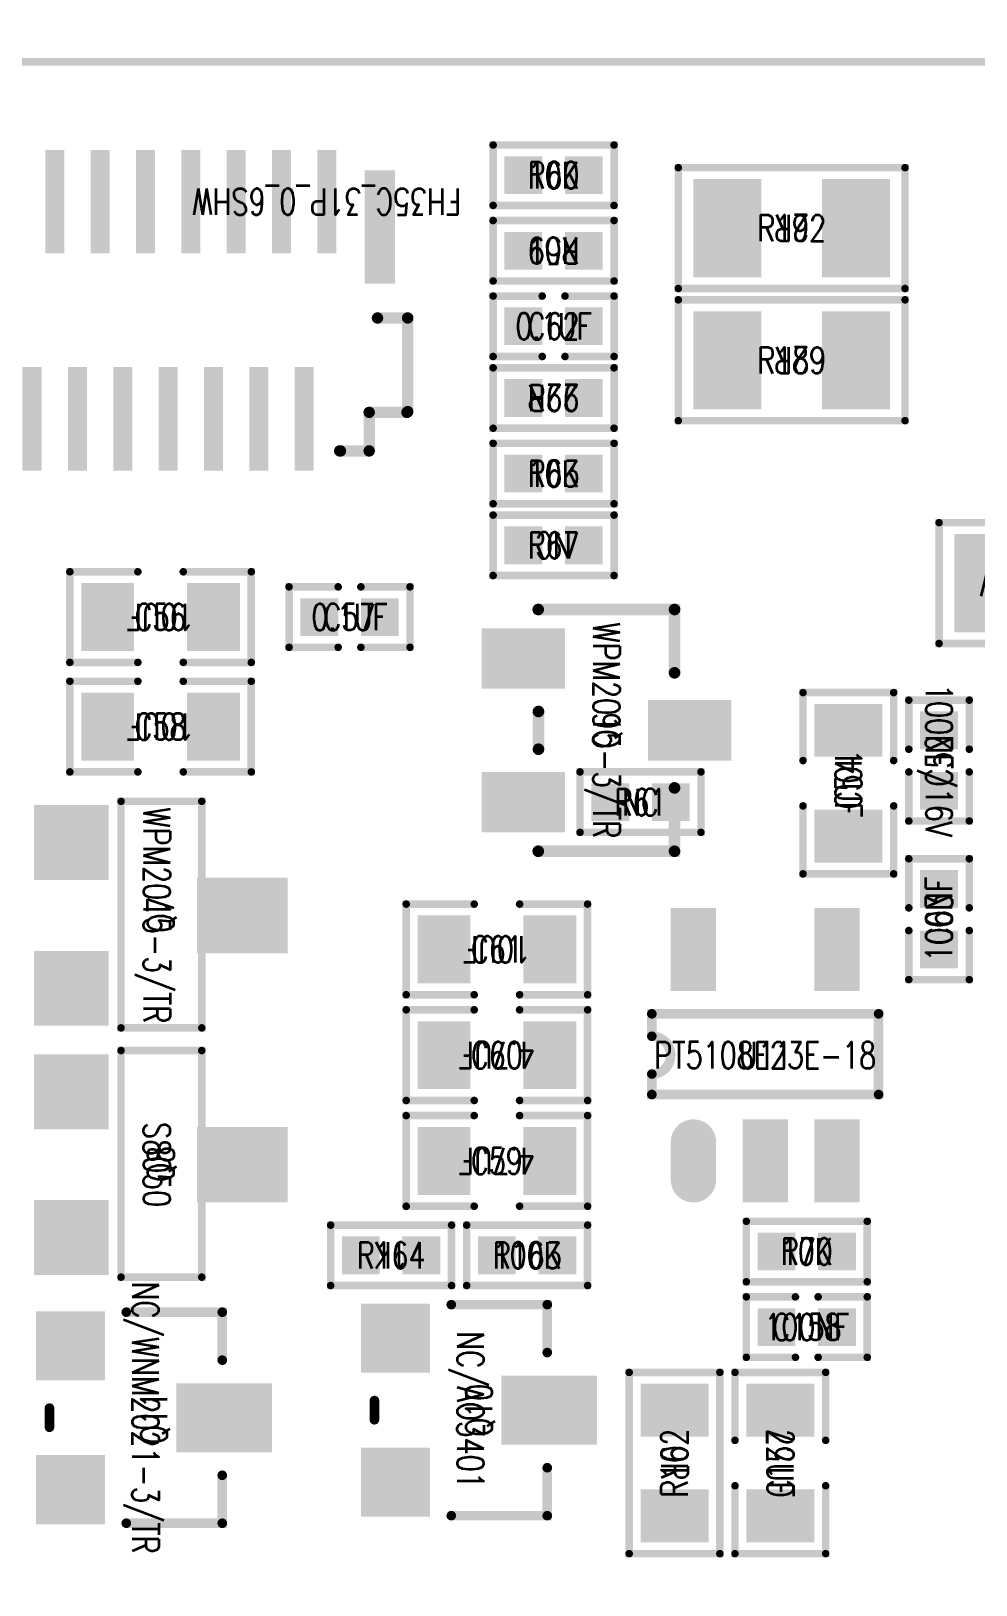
# Model space of a CAD drawing. Extents: x -4 to 157, y -7 to 87.
# Drawn here: x 27.09 to 39.59, y 66.34 to 86.91 of the extents above; entities that cross this region are included whole.
import ezdxf
from ezdxf.enums import TextEntityAlignment as Align

# ---------------------------------------------------------------- set-up
doc = ezdxf.new("R2010")
doc.units = 0
for name, color, linetype in [('ATTRIBUTE_01', 130, 'CONTINUOUS'), ('BOARD_OUTLINE_00', 254, 'CONTINUOUS'), ('DRIL_NPLTE_THRU_01', 3, 'CONTINUOUS'), ('DRIL_NPLTE_THRU_02', 171, 'CONTINUOUS'), ('DRIL_NPLTE_THRU_03', 222, 'CONTINUOUS'), ('DRIL_NPLTE_THRU_04', 2, 'CONTINUOUS'), ('DRIL_PLTE_THRU_01', 3, 'CONTINUOUS'), ('DRIL_PLTE_THRU_02', 171, 'CONTINUOUS'), ('DRIL_PLTE_THRU_03', 222, 'CONTINUOUS'), ('DRIL_PLTE_THRU_04', 2, 'CONTINUOUS'), ('DRIL_SYMBOL', 254, 'CONTINUOUS'), ('PADS_BOT', 56, 'CONTINUOUS'), ('PADS_INNER', 96, 'CONTINUOUS'), ('PADS_TOP', 96, 'CONTINUOUS'), ('PART_NAME_126', 6, 'CONTINUOUS'), ('PART_TOP_2DLINE_01', 255, 'CONTINUOUS'), ('PART_TOP_2DLINE_126', 255, 'CONTINUOUS'), ('TAG_00', 254, 'CONTINUOUS'), ('TAG_01', 254, 'CONTINUOUS')]:
    doc.layers.add(name, color=color, linetype=linetype)
doc.styles.add('W0$05', font='simplex', dxfattribs={"width": 0.75})

# ---------------------------------------------------------------- blocks, each defined once
blk = doc.blocks.new('BOARD_1')
at = {"layer": 'BOARD_OUTLINE_00', "const_width": 0.1}
blk.add_lwpolyline([(0, -3.5, -0.414214), (3.5, 0), (156.51, 0, -0.414214), (160.01, -3.5), (160.01, -86.52, -0.414214), (156.51, -90.02), (3.5, -90.02, -0.414214), (0, -86.52)], format="xyb", close=True, dxfattribs=at)
blk = doc.blocks.new('SMOOTH_0$1')
at = {"const_width": 0.05}
blk.add_lwpolyline([(-0.025, 0, 1), (0.025, 0, 1)], format="xyb", close=True, dxfattribs=at)
blk = doc.blocks.new('PART_BODY_TOP_258')
at = {"layer": 'PART_TOP_2DLINE_126', "const_width": 0.1}
for points in [[(-0.3, 0.6), (-1.2, 0.6), (-1.2, -0.6), (-0.3, -0.6)], [(0.3, -0.6), (1.2, -0.6), (1.2, 0.6), (0.3, 0.6)]]:
    blk.add_lwpolyline(points, dxfattribs=at)
at = {"layer": 'PART_TOP_2DLINE_126'}
for p in [(-1.2, 0.6), (-0.3, 0.6), (0.3, 0.6), (1.2, 0.6), (-1.2, -0.6), (-0.3, -0.6), (0.3, -0.6), (1.2, -0.6)]:
    blk.add_blockref('SMOOTH_0$1', p, dxfattribs=at)
blk = doc.blocks.new('DRIL_HOLE_0')
blk.add_lwpolyline([(0, 0, 1), (0, 0, 1)], format="xyb", close=True)
blk = doc.blocks.new('PAD_0')
blk.add_lwpolyline([(0, 0, 1), (0, 0, 1)], format="xyb", close=True)
blk = doc.blocks.new('PAD_14')
at = {"const_width": 0.7}
blk.add_lwpolyline([(-0.45, 0), (0.45, 0)], dxfattribs=at)
blk = doc.blocks.new('STK_TOP_11')
at = {"layer": 'DRIL_PLTE_THRU_01'}
blk.add_blockref('DRIL_HOLE_0', (0, 0), dxfattribs=at)
at = {"layer": 'DRIL_PLTE_THRU_02'}
blk.add_blockref('DRIL_HOLE_0', (0, 0), dxfattribs=at)
at = {"layer": 'DRIL_PLTE_THRU_03'}
blk.add_blockref('DRIL_HOLE_0', (0, 0), dxfattribs=at)
at = {"layer": 'DRIL_PLTE_THRU_04'}
blk.add_blockref('DRIL_HOLE_0', (0, 0), dxfattribs=at)
at = {"layer": 'PADS_BOT'}
blk.add_blockref('PAD_0', (0, 0), dxfattribs=at)
at = {"layer": 'PADS_INNER'}
blk.add_blockref('PAD_0', (0, 0), dxfattribs=at)
at = {"layer": 'PADS_TOP', "rotation": 90}
blk.add_blockref('PAD_14', (0, 0), dxfattribs=at)
blk = doc.blocks.new('SYM_TOP_9')
for name, p in [('PART_BODY_TOP_258', (0, 0)), ('STK_TOP_11', (-0.7, 0)), ('STK_TOP_11', (0.7, 0))]:
    blk.add_blockref(name, p)
blk = doc.blocks.new('PART_TOP_52')
blk.add_blockref('SYM_TOP_9', (0, 0))
at = {"layer": 'ATTRIBUTE_01', "style": 'W0$05', "width": 0.75}
blk.add_text('22UF', height=0.35, dxfattribs=at).set_placement((0, 0), align=Align.MIDDLE_CENTER)
at = {"layer": 'PART_NAME_126', "style": 'W0$05', "width": 0.75}
blk.add_text('C157', height=0.35, rotation=180, dxfattribs=at).set_placement((0, 0), align=Align.MIDDLE_CENTER)
blk = doc.blocks.new('PART_BODY_TOP_255')
at = {"layer": 'PART_TOP_2DLINE_126', "const_width": 0.1}
for points in [[(-0.15, 0.4), (-0.8, 0.4), (-0.8, -0.4), (-0.15, -0.4)], [(0.15, -0.4), (0.8, -0.4), (0.8, 0.4), (0.15, 0.4)]]:
    blk.add_lwpolyline(points, dxfattribs=at)
at = {"layer": 'PART_TOP_2DLINE_126'}
for p in [(-0.8, 0.4), (-0.15, 0.4), (0.15, 0.4), (0.8, 0.4), (-0.8, -0.4), (-0.15, -0.4), (0.15, -0.4), (0.8, -0.4)]:
    blk.add_blockref('SMOOTH_0$1', p, dxfattribs=at)
blk = doc.blocks.new('PAD_11')
at = {"const_width": 0.5}
blk.add_lwpolyline([(-0.25, 0), (0.25, 0)], dxfattribs=at)
blk = doc.blocks.new('STK_TOP_8')
at = {"layer": 'DRIL_PLTE_THRU_01'}
blk.add_blockref('DRIL_HOLE_0', (0, 0), dxfattribs=at)
at = {"layer": 'DRIL_PLTE_THRU_02'}
blk.add_blockref('DRIL_HOLE_0', (0, 0), dxfattribs=at)
at = {"layer": 'DRIL_PLTE_THRU_03'}
blk.add_blockref('DRIL_HOLE_0', (0, 0), dxfattribs=at)
at = {"layer": 'DRIL_PLTE_THRU_04'}
blk.add_blockref('DRIL_HOLE_0', (0, 0), dxfattribs=at)
at = {"layer": 'PADS_BOT'}
blk.add_blockref('PAD_0', (0, 0), dxfattribs=at)
at = {"layer": 'PADS_INNER'}
blk.add_blockref('PAD_0', (0, 0), dxfattribs=at)
at = {"layer": 'PADS_TOP'}
blk.add_blockref('PAD_11', (0, 0), dxfattribs=at)
blk = doc.blocks.new('SYM_TOP_6')
for name, p in [('PART_BODY_TOP_255', (0, 0)), ('STK_TOP_8', (-0.4, 0)), ('STK_TOP_8', (0.4, 0))]:
    blk.add_blockref(name, p)
blk = doc.blocks.new('PART_TOP_53')
blk.add_blockref('SYM_TOP_6', (0, 0))
at = {"layer": 'ATTRIBUTE_01', "style": 'W0$05', "width": 0.75}
blk.add_text('100NF', height=0.35, dxfattribs=at).set_placement((0, 0), align=Align.MIDDLE_CENTER)
at = {"layer": 'PART_NAME_126', "style": 'W0$05', "width": 0.75}
blk.add_text('C158', height=0.35, dxfattribs=at).set_placement((0, 0), align=Align.MIDDLE_CENTER)
blk = doc.blocks.new('PART_BODY_TOP_260')
at = {"layer": 'PART_TOP_2DLINE_126', "const_width": 0.1}
for points in [[(-0.3, 0.8), (-1.5, 0.8), (-1.5, -0.8), (-0.3, -0.8)], [(0.3, 0.8), (1.5, 0.8), (1.5, -0.8), (0.3, -0.8)]]:
    blk.add_lwpolyline(points, dxfattribs=at)
at = {"layer": 'PART_TOP_2DLINE_126'}
for p in [(-1.5, 0.8), (-0.3, 0.8), (0.3, 0.8), (1.5, 0.8), (-1.5, -0.8), (-0.3, -0.8), (0.3, -0.8), (1.5, -0.8)]:
    blk.add_blockref('SMOOTH_0$1', p, dxfattribs=at)
blk = doc.blocks.new('PAD_15')
at = {"const_width": 0.9}
blk.add_lwpolyline([(-0.65, 0), (0.65, 0)], dxfattribs=at)
blk = doc.blocks.new('STK_TOP_13')
at = {"layer": 'DRIL_PLTE_THRU_01'}
blk.add_blockref('DRIL_HOLE_0', (0, 0), dxfattribs=at)
at = {"layer": 'DRIL_PLTE_THRU_02'}
blk.add_blockref('DRIL_HOLE_0', (0, 0), dxfattribs=at)
at = {"layer": 'DRIL_PLTE_THRU_03'}
blk.add_blockref('DRIL_HOLE_0', (0, 0), dxfattribs=at)
at = {"layer": 'DRIL_PLTE_THRU_04'}
blk.add_blockref('DRIL_HOLE_0', (0, 0), dxfattribs=at)
at = {"layer": 'PADS_BOT'}
blk.add_blockref('PAD_0', (0, 0), dxfattribs=at)
at = {"layer": 'PADS_INNER'}
blk.add_blockref('PAD_0', (0, 0), dxfattribs=at)
at = {"layer": 'PADS_TOP', "rotation": 90}
blk.add_blockref('PAD_15', (0, 0), dxfattribs=at)
blk = doc.blocks.new('SYM_TOP_11')
for name, p in [('STK_TOP_13', (-0.85, 0)), ('STK_TOP_13', (0.85, 0)), ('PART_BODY_TOP_260', (0, 0))]:
    blk.add_blockref(name, p)
blk = doc.blocks.new('PART_TOP_56')
blk.add_blockref('SYM_TOP_11', (0, 0))
at = {"layer": 'ATTRIBUTE_01', "style": 'W0$05', "width": 0.75}
blk.add_text('2.2UF/50V', height=0.35, dxfattribs=at).set_placement((0, 0), align=Align.MIDDLE_CENTER)
at = {"layer": 'PART_NAME_126', "style": 'W0$05', "width": 0.75}
blk.add_text('C161', height=0.35, rotation=180, dxfattribs=at).set_placement((0, 0), align=Align.MIDDLE_CENTER)
blk = doc.blocks.new('PART_TOP_99')
blk.add_blockref('SYM_TOP_6', (0, 0))
at = {"layer": 'ATTRIBUTE_01', "style": 'W0$05', "width": 0.75}
blk.add_text('100NF/16V', height=0.35, dxfattribs=at).set_placement((0, 0), align=Align.MIDDLE_CENTER)
at = {"layer": 'PART_NAME_126', "style": 'W0$05', "width": 0.75}
blk.add_text('C52', height=0.35, rotation=180, dxfattribs=at).set_placement((0, 0), align=Align.MIDDLE_CENTER)
blk = doc.blocks.new('PART_TOP_101')
blk.add_blockref('SYM_TOP_9', (0, 0))
at = {"layer": 'ATTRIBUTE_01', "style": 'W0$05', "width": 0.75}
blk.add_text('10UF', height=0.35, dxfattribs=at).set_placement((0, 0), align=Align.MIDDLE_CENTER)
at = {"layer": 'PART_NAME_126', "style": 'W0$05', "width": 0.75}
blk.add_text('C54', height=0.35, rotation=180, dxfattribs=at).set_placement((0, 0), align=Align.MIDDLE_CENTER)
blk = doc.blocks.new('PART_TOP_103')
blk.add_blockref('SYM_TOP_9', (0, 0))
at = {"layer": 'ATTRIBUTE_01', "style": 'W0$05', "width": 0.75}
blk.add_text('10UF', height=0.35, dxfattribs=at).set_placement((0, 0), align=Align.MIDDLE_CENTER)
at = {"layer": 'PART_NAME_126', "style": 'W0$05', "width": 0.75}
blk.add_text('C56', height=0.35, rotation=180, dxfattribs=at).set_placement((0, 0), align=Align.MIDDLE_CENTER)
blk = doc.blocks.new('PART_TOP_104')
blk.add_blockref('SYM_TOP_6', (0, 0))
at = {"layer": 'ATTRIBUTE_01', "style": 'W0$05', "width": 0.75}
blk.add_text('0.1UF', height=0.35, dxfattribs=at).set_placement((0, 0), align=Align.MIDDLE_CENTER)
at = {"layer": 'PART_NAME_126', "style": 'W0$05', "width": 0.75}
blk.add_text('C57', height=0.35, dxfattribs=at).set_placement((0, 0), align=Align.MIDDLE_CENTER)
blk = doc.blocks.new('PART_TOP_105')
blk.add_blockref('SYM_TOP_9', (0, 0))
at = {"layer": 'ATTRIBUTE_01', "style": 'W0$05', "width": 0.75}
blk.add_text('10UF', height=0.35, dxfattribs=at).set_placement((0, 0), align=Align.MIDDLE_CENTER)
at = {"layer": 'PART_NAME_126', "style": 'W0$05', "width": 0.75}
blk.add_text('C58', height=0.35, rotation=180, dxfattribs=at).set_placement((0, 0), align=Align.MIDDLE_CENTER)
blk = doc.blocks.new('PART_TOP_106')
blk.add_blockref('SYM_TOP_9', (0, 0))
at = {"layer": 'ATTRIBUTE_01', "style": 'W0$05', "width": 0.75}
blk.add_text('4.7UF', height=0.35, dxfattribs=at).set_placement((0, 0), align=Align.MIDDLE_CENTER)
at = {"layer": 'PART_NAME_126', "style": 'W0$05', "width": 0.75}
blk.add_text('C59', height=0.35, rotation=180, dxfattribs=at).set_placement((0, 0), align=Align.MIDDLE_CENTER)
blk = doc.blocks.new('PART_TOP_108')
blk.add_blockref('SYM_TOP_9', (0, 0))
at = {"layer": 'ATTRIBUTE_01', "style": 'W0$05', "width": 0.75}
blk.add_text('4.7UF', height=0.35, dxfattribs=at).set_placement((0, 0), align=Align.MIDDLE_CENTER)
at = {"layer": 'PART_NAME_126', "style": 'W0$05', "width": 0.75}
blk.add_text('C60', height=0.35, rotation=180, dxfattribs=at).set_placement((0, 0), align=Align.MIDDLE_CENTER)
blk = doc.blocks.new('PART_TOP_109')
blk.add_blockref('SYM_TOP_9', (0, 0))
at = {"layer": 'ATTRIBUTE_01', "style": 'W0$05', "width": 0.75}
blk.add_text('10UF', height=0.35, dxfattribs=at).set_placement((0, 0), align=Align.MIDDLE_CENTER)
at = {"layer": 'PART_NAME_126', "style": 'W0$05', "width": 0.75}
blk.add_text('C61', height=0.35, rotation=180, dxfattribs=at).set_placement((0, 0), align=Align.MIDDLE_CENTER)
blk = doc.blocks.new('PART_TOP_110')
blk.add_blockref('SYM_TOP_6', (0, 0))
at = {"layer": 'ATTRIBUTE_01', "style": 'W0$05', "width": 0.75}
blk.add_text('0.1UF', height=0.35, dxfattribs=at).set_placement((0, 0), align=Align.MIDDLE_CENTER)
at = {"layer": 'PART_NAME_126', "style": 'W0$05', "width": 0.75}
blk.add_text('C62', height=0.35, dxfattribs=at).set_placement((0, 0), align=Align.MIDDLE_CENTER)
blk = doc.blocks.new('PART_TOP_111')
blk.add_blockref('SYM_TOP_6', (0, 0))
at = {"layer": 'ATTRIBUTE_01', "style": 'W0$05', "width": 0.75}
blk.add_text('100NF', height=0.35, dxfattribs=at).set_placement((0, 0), align=Align.MIDDLE_CENTER)
at = {"layer": 'PART_NAME_126', "style": 'W0$05', "width": 0.75}
blk.add_text('C63', height=0.35, dxfattribs=at).set_placement((0, 0), align=Align.MIDDLE_CENTER)
blk = doc.blocks.new('SMOOTH_0$15011')
at = {"const_width": 0.0751}
blk.add_lwpolyline([(-0.038, 0, 1), (0.038, 0, 1)], format="xyb", close=True, dxfattribs=at)
blk = doc.blocks.new('PART_BODY_TOP_289')
at = {"layer": 'PART_TOP_2DLINE_01', "const_width": 0.13}
blk.add_lwpolyline([(8.8, -1.063, 1), (9.2, -1.063, 1)], format="xyb", close=True, dxfattribs=at)
at = {"layer": 'PART_TOP_2DLINE_126', "const_width": 0.15}
for points in [[(-0.56, 2.79), (-0.56, 3.3)], [(-0.56, 3.3), (-0.18, 3.3)], [(-0.56, 3.3), (-0.18, 3.3)], [(-0.56, 2.79), (-0.56, 3.3)], [(-0.18, 3.3), (-0.17, 3.3)], [(-0.18, 3.3), (-0.17, 3.3)], [(9.48, 3.315), (9.1, 3.315)], [(9.48, 3.315), (9.1, 3.315)], [(9.49, 3.315), (9.48, 3.315)], [(9.49, 3.315), (9.48, 3.315)], [(9.49, 2.815), (9.49, 3.315)], [(9.49, 2.815), (9.49, 3.315)], [(9.49, 2.815), (9.98, 2.815)], [(9.49, 2.815), (9.98, 2.815)], [(9.98, 2.815), (10, 2.795)], [(9.98, 2.815), (10, 2.795)], [(-1.06, 2.79), (-1.07, 2.78)], [(-1.06, 2.79), (-1.07, 2.78)], [(-1.07, 2.78), (-1.07, 1.54)], [(-1.07, 2.78), (-1.07, 1.54)], [(-0.56, 2.79), (-1.06, 2.79)], [(-0.56, 2.79), (-1.06, 2.79)], [(10, 2.795), (10, 1.545)], [(10, 2.795), (10, 1.545)], [(-1.07, 1.54), (-0.67, 1.54)], [(-1.07, 1.54), (-0.67, 1.54)], [(9.99, 1.535), (9.58, 1.535)], [(9.99, 1.535), (9.58, 1.535)], [(10, 1.545), (9.99, 1.535)], [(10, 1.545), (9.99, 1.535)], [(9.22, -1.635), (8.71, -1.635), (8.96, -0.995), (9.22, -1.635), (8.83, -1.635), (8.96, -1.505), (8.96, -1.375), (9.22, -1.635), (8.96, -1.255), (8.83, -1.635), (8.83, -1.375), (8.71, -1.635)]]:
    blk.add_lwpolyline(points, dxfattribs=at)
at = {"layer": 'PART_TOP_2DLINE_126'}
for p in [(-0.56, 3.3), (-0.56, 3.3), (-0.56, 3.3), (-0.56, 3.3), (-0.18, 3.3), (-0.18, 3.3), (-0.18, 3.3), (-0.18, 3.3), (-0.17, 3.3), (-0.17, 3.3), (9.1, 3.315), (9.1, 3.315), (9.48, 3.315), (9.48, 3.315), (9.48, 3.315), (9.48, 3.315), (9.49, 3.315), (9.49, 3.315), (9.49, 3.315), (9.49, 3.315), (9.49, 2.815), (9.49, 2.815), (9.49, 2.815), (9.49, 2.815), (9.98, 2.815), (9.98, 2.815), (9.98, 2.815), (9.98, 2.815), (-1.07, 2.78), (-1.07, 2.78), (-1.07, 2.78), (-1.07, 2.78), (-1.06, 2.79), (-1.06, 2.79), (-1.06, 2.79), (-1.06, 2.79), (-0.56, 2.79), (-0.56, 2.79), (-0.56, 2.79), (-0.56, 2.79), (10, 2.795), (10, 2.795), (10, 2.795), (10, 2.795), (-1.07, 1.54), (-1.07, 1.54), (-1.07, 1.54), (-1.07, 1.54), (-0.67, 1.54), (-0.67, 1.54), (9.58, 1.535), (9.58, 1.535), (9.99, 1.535), (9.99, 1.535), (9.99, 1.535), (9.99, 1.535), (10, 1.545), (10, 1.545), (10, 1.545), (10, 1.545), (8.96, -0.995), (8.96, -1.255), (8.83, -1.375), (8.96, -1.375), (8.96, -1.505), (8.71, -1.635), (8.71, -1.635), (8.83, -1.635), (8.83, -1.635), (9.22, -1.635), (9.22, -1.635), (9.22, -1.635)]:
    blk.add_blockref('SMOOTH_0$15011', p, dxfattribs=at)
blk = doc.blocks.new('PAD_66')
at = {"const_width": 0.254}
blk.add_lwpolyline([(-0.6858, 0), (0.6858, 0)], dxfattribs=at)
blk = doc.blocks.new('STK_TOP_59')
at = {"layer": 'DRIL_PLTE_THRU_01'}
blk.add_blockref('DRIL_HOLE_0', (0, 0), dxfattribs=at)
at = {"layer": 'DRIL_PLTE_THRU_02'}
blk.add_blockref('DRIL_HOLE_0', (0, 0), dxfattribs=at)
at = {"layer": 'DRIL_PLTE_THRU_03'}
blk.add_blockref('DRIL_HOLE_0', (0, 0), dxfattribs=at)
at = {"layer": 'DRIL_PLTE_THRU_04'}
blk.add_blockref('DRIL_HOLE_0', (0, 0), dxfattribs=at)
at = {"layer": 'PADS_BOT'}
blk.add_blockref('PAD_0', (0, 0), dxfattribs=at)
at = {"layer": 'PADS_INNER'}
blk.add_blockref('PAD_0', (0, 0), dxfattribs=at)
at = {"layer": 'PADS_TOP', "rotation": 90}
blk.add_blockref('PAD_66', (0, 0), dxfattribs=at)
blk = doc.blocks.new('PAD_68')
at = {"const_width": 0.40005}
blk.add_lwpolyline([(-0.750062, 0), (0.750062, 0)], dxfattribs=at)
blk = doc.blocks.new('STK_TOP_60')
at = {"layer": 'DRIL_PLTE_THRU_01'}
blk.add_blockref('DRIL_HOLE_0', (0, 0), dxfattribs=at)
at = {"layer": 'DRIL_PLTE_THRU_02'}
blk.add_blockref('DRIL_HOLE_0', (0, 0), dxfattribs=at)
at = {"layer": 'DRIL_PLTE_THRU_03'}
blk.add_blockref('DRIL_HOLE_0', (0, 0), dxfattribs=at)
at = {"layer": 'DRIL_PLTE_THRU_04'}
blk.add_blockref('DRIL_HOLE_0', (0, 0), dxfattribs=at)
at = {"layer": 'PADS_BOT'}
blk.add_blockref('PAD_0', (0, 0), dxfattribs=at)
at = {"layer": 'PADS_INNER'}
blk.add_blockref('PAD_0', (0, 0), dxfattribs=at)
at = {"layer": 'PADS_TOP', "rotation": 90}
blk.add_blockref('PAD_68', (0, 0), dxfattribs=at)
blk = doc.blocks.new('SYM_TOP_40')
for name, p in [('STK_TOP_59', (0.3, 2.875)), ('STK_TOP_59', (0.9, 2.875)), ('STK_TOP_59', (1.5, 2.875)), ('STK_TOP_59', (2.1, 2.875)), ('STK_TOP_59', (2.7, 2.875)), ('STK_TOP_59', (3.3, 2.875)), ('STK_TOP_59', (3.9, 2.875)), ('STK_TOP_59', (4.5, 2.875)), ('STK_TOP_59', (5.1, 2.875)), ('STK_TOP_59', (5.7, 2.875)), ('STK_TOP_59', (6.3, 2.875)), ('STK_TOP_59', (6.9, 2.875)), ('STK_TOP_59', (7.5, 2.875)), ('STK_TOP_59', (8.1, 2.875)), ('STK_TOP_59', (8.7, 2.875)), ('PART_BODY_TOP_289', (0, 0)), ('STK_TOP_60', (-0.7, 0.335)), ('STK_TOP_60', (9.7, 0.335)), ('STK_TOP_59', (0, 0)), ('STK_TOP_59', (0.6, 0)), ('STK_TOP_59', (1.2, 0)), ('STK_TOP_59', (1.8, 0)), ('STK_TOP_59', (2.4, 0)), ('STK_TOP_59', (3, 0)), ('STK_TOP_59', (3.6, 0)), ('STK_TOP_59', (4.2, 0)), ('STK_TOP_59', (4.8, 0)), ('STK_TOP_59', (5.4, 0)), ('STK_TOP_59', (6, 0)), ('STK_TOP_59', (6.6, 0)), ('STK_TOP_59', (7.2, 0)), ('STK_TOP_59', (7.8, 0)), ('STK_TOP_59', (8.4, 0)), ('STK_TOP_59', (9, 0))]:
    blk.add_blockref(name, p)
blk = doc.blocks.new('PART_TOP_246')
blk.add_blockref('SYM_TOP_40', (0, 0))
at = {"layer": 'ATTRIBUTE_01', "style": 'W0$05', "width": 0.75}
blk.add_text('FH35C_31P_0_6SHW', height=0.35, dxfattribs=at).set_placement((0, 0), align=Align.MIDDLE_CENTER)
at = {"layer": 'PART_NAME_126', "style": 'W0$05', "width": 0.75}
blk.add_text('LCD1', height=0.35, rotation=180, dxfattribs=at).set_placement((4.465, 0.951), align=Align.MIDDLE_CENTER)
blk = doc.blocks.new('SMOOTH_0$127')
at = {"const_width": 0.0635}
blk.add_lwpolyline([(-0.03175, 0, 1), (0.03175, 0, 1)], format="xyb", close=True, dxfattribs=at)
blk = doc.blocks.new('PART_BODY_TOP_293')
at = {"layer": 'PART_TOP_2DLINE_126', "const_width": 0.127}
for points in [[(-0.762, 1.016), (-1.397, 1.016), (-1.397, -0.254)], [(0.762, 1.016), (1.397, 1.016), (1.397, -0.254)], [(0.127, -1.27), (-0.127, -1.27)]]:
    blk.add_lwpolyline(points, dxfattribs=at)
at = {"layer": 'PART_TOP_2DLINE_126'}
for p in [(-1.397, 1.016), (-0.762, 1.016), (0.762, 1.016), (1.397, 1.016), (-1.397, -0.254), (1.397, -0.254), (-0.127, -1.27), (0.127, -1.27)]:
    blk.add_blockref('SMOOTH_0$127', p, dxfattribs=at)
blk = doc.blocks.new('PAD_72')
at = {"const_width": 0.9144}
blk.add_lwpolyline([(-0.4572, 0), (0.4572, 0)], dxfattribs=at)
blk = doc.blocks.new('STK_TOP_65')
at = {"layer": 'DRIL_PLTE_THRU_01'}
blk.add_blockref('DRIL_HOLE_0', (0, 0), dxfattribs=at)
at = {"layer": 'DRIL_PLTE_THRU_02'}
blk.add_blockref('DRIL_HOLE_0', (0, 0), dxfattribs=at)
at = {"layer": 'DRIL_PLTE_THRU_03'}
blk.add_blockref('DRIL_HOLE_0', (0, 0), dxfattribs=at)
at = {"layer": 'DRIL_PLTE_THRU_04'}
blk.add_blockref('DRIL_HOLE_0', (0, 0), dxfattribs=at)
at = {"layer": 'PADS_BOT'}
blk.add_blockref('PAD_0', (0, 0), dxfattribs=at)
at = {"layer": 'PADS_INNER'}
blk.add_blockref('PAD_0', (0, 0), dxfattribs=at)
at = {"layer": 'PADS_TOP'}
blk.add_blockref('PAD_72', (0, 0), dxfattribs=at)
blk = doc.blocks.new('PAD_73')
at = {"const_width": 0.914}
blk.add_lwpolyline([(-0.635, 0), (0.635, 0)], dxfattribs=at)
blk = doc.blocks.new('STK_TOP_66')
at = {"layer": 'DRIL_PLTE_THRU_01'}
blk.add_blockref('DRIL_HOLE_0', (0, 0), dxfattribs=at)
at = {"layer": 'DRIL_PLTE_THRU_02'}
blk.add_blockref('DRIL_HOLE_0', (0, 0), dxfattribs=at)
at = {"layer": 'DRIL_PLTE_THRU_03'}
blk.add_blockref('DRIL_HOLE_0', (0, 0), dxfattribs=at)
at = {"layer": 'DRIL_PLTE_THRU_04'}
blk.add_blockref('DRIL_HOLE_0', (0, 0), dxfattribs=at)
at = {"layer": 'PADS_BOT'}
blk.add_blockref('PAD_0', (0, 0), dxfattribs=at)
at = {"layer": 'PADS_INNER'}
blk.add_blockref('PAD_0', (0, 0), dxfattribs=at)
at = {"layer": 'PADS_TOP', "rotation": 90}
blk.add_blockref('PAD_73', (0, 0), dxfattribs=at)
blk = doc.blocks.new('SYM_TOP_44')
for name, p in [('STK_TOP_66', (0, 1.0414)), ('PART_BODY_TOP_293', (0, 0)), ('STK_TOP_65', (-0.9525, -0.9906)), ('STK_TOP_65', (0.9525, -0.9906))]:
    blk.add_blockref(name, p)
blk = doc.blocks.new('PART_TOP_256')
blk.add_blockref('SYM_TOP_44', (0, 0))
at = {"layer": 'ATTRIBUTE_01', "style": 'W0$05', "width": 0.75}
blk.add_text('NC/AO3401', height=0.35, dxfattribs=at).set_placement((0, 0), align=Align.MIDDLE_CENTER)
at = {"layer": 'PART_NAME_126', "style": 'W0$05', "width": 0.75}
blk.add_text('Q10', height=0.35, rotation=180, dxfattribs=at).set_placement((0, 0.114), align=Align.MIDDLE_CENTER)
blk = doc.blocks.new('PART_TOP_257')
blk.add_blockref('SYM_TOP_44', (0, 0))
at = {"layer": 'ATTRIBUTE_01', "style": 'W0$05', "width": 0.75}
blk.add_text('NC/WNM2021-3/TR', height=0.35, dxfattribs=at).set_placement((0, 0), align=Align.MIDDLE_CENTER)
at = {"layer": 'PART_NAME_126', "style": 'W0$05', "width": 0.75}
blk.add_text('Q11', height=0.35, rotation=180, dxfattribs=at).set_placement((0, 0.1143), align=Align.MIDDLE_CENTER)
blk = doc.blocks.new('SMOOTH_0$15392')
at = {"const_width": 0.07696}
blk.add_lwpolyline([(-0.03848, 0, 1), (0.03848, 0, 1)], format="xyb", close=True, dxfattribs=at)
blk = doc.blocks.new('PART_BODY_TOP_266')
at = {"layer": 'PART_TOP_2DLINE_126', "const_width": 0.154}
for points in [[(-0.762, 0.9), (-1.6, 0.9), (-1.6, -0.903)], [(0.762, 0.9), (1.6, 0.9), (1.6, -0.903)], [(-0.25, -0.9), (0.25, -0.9)]]:
    blk.add_lwpolyline(points, dxfattribs=at)
at = {"layer": 'PART_TOP_2DLINE_126'}
for p in [(-1.6, 0.9), (-0.762, 0.9), (0.762, 0.9), (1.6, 0.9), (-1.6, -0.903), (-0.25, -0.9), (0.25, -0.9), (1.6, -0.903)]:
    blk.add_blockref('SMOOTH_0$15392', p, dxfattribs=at)
blk = doc.blocks.new('PAD_20')
at = {"const_width": 0.8}
blk.add_lwpolyline([(-0.55, 0), (0.55, 0)], dxfattribs=at)
blk = doc.blocks.new('STK_TOP_22')
at = {"layer": 'DRIL_PLTE_THRU_01'}
blk.add_blockref('DRIL_HOLE_0', (0, 0), dxfattribs=at)
at = {"layer": 'DRIL_PLTE_THRU_02'}
blk.add_blockref('DRIL_HOLE_0', (0, 0), dxfattribs=at)
at = {"layer": 'DRIL_PLTE_THRU_03'}
blk.add_blockref('DRIL_HOLE_0', (0, 0), dxfattribs=at)
at = {"layer": 'DRIL_PLTE_THRU_04'}
blk.add_blockref('DRIL_HOLE_0', (0, 0), dxfattribs=at)
at = {"layer": 'PADS_BOT'}
blk.add_blockref('PAD_0', (0, 0), dxfattribs=at)
at = {"layer": 'PADS_INNER'}
blk.add_blockref('PAD_0', (0, 0), dxfattribs=at)
at = {"layer": 'PADS_TOP', "rotation": 90}
blk.add_blockref('PAD_20', (0, 0), dxfattribs=at)
blk = doc.blocks.new('SYM_TOP_17')
for name, p in [('STK_TOP_22', (0, 1.1)), ('PART_BODY_TOP_266', (0, 0)), ('STK_TOP_22', (-0.95, -1.1)), ('STK_TOP_22', (0.95, -1.1))]:
    blk.add_blockref(name, p)
blk = doc.blocks.new('PART_TOP_264')
blk.add_blockref('SYM_TOP_17', (0, 0))
at = {"layer": 'ATTRIBUTE_01', "style": 'W0$05', "width": 0.75}
blk.add_text('WPM2015-3/TR', height=0.35, dxfattribs=at).set_placement((0, 0), align=Align.MIDDLE_CENTER)
at = {"layer": 'PART_NAME_126', "style": 'W0$05', "width": 0.75}
blk.add_text('Q6', height=0.35, rotation=180, dxfattribs=at).set_placement((0, 0), align=Align.MIDDLE_CENTER)
blk = doc.blocks.new('PART_BODY_TOP_292')
at = {"layer": 'PART_TOP_2DLINE_126', "const_width": 0.1}
blk.add_lwpolyline([(1.489, -0.473), (-1.511, -0.473), (-1.511, 0.595), (1.489, 0.595)], close=True, dxfattribs=at)
at = {"layer": 'PART_TOP_2DLINE_126'}
for p in [(-1.511, 0.595), (1.489, 0.595), (-1.511, -0.473), (1.489, -0.473)]:
    blk.add_blockref('SMOOTH_0$1', p, dxfattribs=at)
blk = doc.blocks.new('PAD_70')
at = {"const_width": 0.9906}
blk.add_lwpolyline([(-0.4953, 0), (0.4953, 0)], dxfattribs=at)
blk = doc.blocks.new('STK_TOP_63')
at = {"layer": 'DRIL_PLTE_THRU_01'}
blk.add_blockref('DRIL_HOLE_0', (0, 0), dxfattribs=at)
at = {"layer": 'DRIL_PLTE_THRU_02'}
blk.add_blockref('DRIL_HOLE_0', (0, 0), dxfattribs=at)
at = {"layer": 'DRIL_PLTE_THRU_03'}
blk.add_blockref('DRIL_HOLE_0', (0, 0), dxfattribs=at)
at = {"layer": 'DRIL_PLTE_THRU_04'}
blk.add_blockref('DRIL_HOLE_0', (0, 0), dxfattribs=at)
at = {"layer": 'PADS_BOT'}
blk.add_blockref('PAD_0', (0, 0), dxfattribs=at)
at = {"layer": 'PADS_INNER'}
blk.add_blockref('PAD_0', (0, 0), dxfattribs=at)
at = {"layer": 'PADS_TOP'}
blk.add_blockref('PAD_70', (0, 0), dxfattribs=at)
blk = doc.blocks.new('PAD_71')
at = {"const_width": 1}
blk.add_lwpolyline([(-0.6, 0), (0.6, 0)], dxfattribs=at)
blk = doc.blocks.new('STK_TOP_64')
at = {"layer": 'DRIL_PLTE_THRU_01'}
blk.add_blockref('DRIL_HOLE_0', (0, 0), dxfattribs=at)
at = {"layer": 'DRIL_PLTE_THRU_02'}
blk.add_blockref('DRIL_HOLE_0', (0, 0), dxfattribs=at)
at = {"layer": 'DRIL_PLTE_THRU_03'}
blk.add_blockref('DRIL_HOLE_0', (0, 0), dxfattribs=at)
at = {"layer": 'DRIL_PLTE_THRU_04'}
blk.add_blockref('DRIL_HOLE_0', (0, 0), dxfattribs=at)
at = {"layer": 'PADS_BOT'}
blk.add_blockref('PAD_0', (0, 0), dxfattribs=at)
at = {"layer": 'PADS_INNER'}
blk.add_blockref('PAD_0', (0, 0), dxfattribs=at)
at = {"layer": 'PADS_TOP', "rotation": 90}
blk.add_blockref('PAD_71', (0, 0), dxfattribs=at)
blk = doc.blocks.new('SYM_TOP_43')
for name, p in [('STK_TOP_64', (0, 1.131)), ('PART_BODY_TOP_292', (0, 0)), ('STK_TOP_63', (-0.965, -1.131)), ('STK_TOP_63', (0.965, -1.131))]:
    blk.add_blockref(name, p)
blk = doc.blocks.new('PART_TOP_265')
blk.add_blockref('SYM_TOP_43', (0, 0))
at = {"layer": 'ATTRIBUTE_01', "style": 'W0$05', "width": 0.75}
blk.add_text('WPM2015-3/TR', height=0.35, dxfattribs=at).set_placement((0, 0), align=Align.MIDDLE_CENTER)
at = {"layer": 'PART_NAME_126', "style": 'W0$05', "width": 0.75}
blk.add_text('Q7', height=0.35, rotation=180, dxfattribs=at).set_placement((-0.011, 0.052), align=Align.MIDDLE_CENTER)
blk = doc.blocks.new('PART_TOP_266')
blk.add_blockref('SYM_TOP_43', (0, 0))
at = {"layer": 'ATTRIBUTE_01', "style": 'W0$05', "width": 0.75}
blk.add_text('S8050', height=0.35, dxfattribs=at).set_placement((0, 0), align=Align.MIDDLE_CENTER)
at = {"layer": 'PART_NAME_126', "style": 'W0$05', "width": 0.75}
blk.add_text('Q8', height=0.35, rotation=180, dxfattribs=at).set_placement((-0.011, 0.052), align=Align.MIDDLE_CENTER)
blk = doc.blocks.new('PART_BODY_TOP_271')
at = {"layer": 'PART_TOP_2DLINE_126', "const_width": 0.1}
blk.add_lwpolyline([(-1.2, 0.6), (1.2, 0.6), (1.2, -0.6), (-1.2, -0.6)], close=True, dxfattribs=at)
at = {"layer": 'PART_TOP_2DLINE_126'}
for p in [(-1.2, 0.6), (1.2, 0.6), (-1.2, -0.6), (1.2, -0.6)]:
    blk.add_blockref('SMOOTH_0$1', p, dxfattribs=at)
blk = doc.blocks.new('SYM_TOP_22')
for name, p in [('PART_BODY_TOP_271', (0, 0)), ('STK_TOP_11', (-0.7, 0)), ('STK_TOP_11', (0.7, 0))]:
    blk.add_blockref(name, p)
blk = doc.blocks.new('PART_TOP_326')
blk.add_blockref('SYM_TOP_22', (0, 0))
at = {"layer": 'ATTRIBUTE_01', "style": 'W0$05', "width": 0.75}
blk.add_text('0R', height=0.35, dxfattribs=at).set_placement((0, 0), align=Align.MIDDLE_CENTER)
at = {"layer": 'PART_NAME_126', "style": 'W0$05', "width": 0.75}
blk.add_text('R162', height=0.35, rotation=180, dxfattribs=at).set_placement((0, 0), align=Align.MIDDLE_CENTER)
blk = doc.blocks.new('PART_BODY_TOP_272')
at = {"layer": 'PART_TOP_2DLINE_126', "const_width": 0.1}
blk.add_lwpolyline([(-0.8, 0.4), (0.8, 0.4), (0.8, -0.4), (-0.8, -0.4)], close=True, dxfattribs=at)
at = {"layer": 'PART_TOP_2DLINE_126'}
for p in [(-0.8, 0.4), (0.8, 0.4), (-0.8, -0.4), (0.8, -0.4)]:
    blk.add_blockref('SMOOTH_0$1', p, dxfattribs=at)
blk = doc.blocks.new('SYM_TOP_23')
for name, p in [('PART_BODY_TOP_272', (0, 0)), ('STK_TOP_8', (-0.4, 0)), ('STK_TOP_8', (0.4, 0))]:
    blk.add_blockref(name, p)
blk = doc.blocks.new('PART_TOP_327')
blk.add_blockref('SYM_TOP_23', (0, 0))
at = {"layer": 'ATTRIBUTE_01', "style": 'W0$05', "width": 0.75}
blk.add_text('100K', height=0.35, dxfattribs=at).set_placement((0, 0), align=Align.MIDDLE_CENTER)
at = {"layer": 'PART_NAME_126', "style": 'W0$05', "width": 0.75}
blk.add_text('R163', height=0.35, dxfattribs=at).set_placement((0, 0), align=Align.MIDDLE_CENTER)
blk = doc.blocks.new('PART_TOP_328')
blk.add_blockref('SYM_TOP_23', (0, 0))
at = {"layer": 'ATTRIBUTE_01', "style": 'W0$05', "width": 0.75}
blk.add_text('1K', height=0.35, dxfattribs=at).set_placement((0, 0), align=Align.MIDDLE_CENTER)
at = {"layer": 'PART_NAME_126', "style": 'W0$05', "width": 0.75}
blk.add_text('R164', height=0.35, rotation=180, dxfattribs=at).set_placement((0, 0), align=Align.MIDDLE_CENTER)
blk = doc.blocks.new('PART_BODY_TOP_295')
at = {"layer": 'PART_TOP_2DLINE_126', "const_width": 0.1}
blk.add_lwpolyline([(-1.5, 0.8), (1.5, 0.8), (1.5, -0.8), (-1.5, -0.8)], close=True, dxfattribs=at)
at = {"layer": 'PART_TOP_2DLINE_126'}
for p in [(-1.5, 0.8), (1.5, 0.8), (-1.5, -0.8), (1.5, -0.8)]:
    blk.add_blockref('SMOOTH_0$1', p, dxfattribs=at)
blk = doc.blocks.new('SYM_TOP_46')
for name, p in [('STK_TOP_13', (-0.85, 0)), ('STK_TOP_13', (0.85, 0)), ('PART_BODY_TOP_295', (0, 0))]:
    blk.add_blockref(name, p)
blk = doc.blocks.new('PART_TOP_354')
blk.add_blockref('SYM_TOP_46', (0, 0))
at = {"layer": 'ATTRIBUTE_01', "style": 'W0$05', "width": 0.75}
blk.add_text('2R', height=0.35, dxfattribs=at).set_placement((0, 0), align=Align.MIDDLE_CENTER)
at = {"layer": 'PART_NAME_126', "style": 'W0$05', "width": 0.75}
blk.add_text('R189', height=0.35, rotation=180, dxfattribs=at).set_placement((0, 0), align=Align.MIDDLE_CENTER)
blk = doc.blocks.new('PART_TOP_357')
blk.add_blockref('SYM_TOP_46', (0, 0))
at = {"layer": 'ATTRIBUTE_01', "style": 'W0$05', "width": 0.75}
blk.add_text('2R', height=0.35, dxfattribs=at).set_placement((0, 0), align=Align.MIDDLE_CENTER)
at = {"layer": 'PART_NAME_126', "style": 'W0$05', "width": 0.75}
blk.add_text('R192', height=0.35, rotation=180, dxfattribs=at).set_placement((0, 0), align=Align.MIDDLE_CENTER)
blk = doc.blocks.new('PART_TOP_408')
blk.add_blockref('SYM_TOP_23', (0, 0))
at = {"layer": 'ATTRIBUTE_01', "style": 'W0$05', "width": 0.75}
blk.add_text('10K', height=0.35, dxfattribs=at).set_placement((0, 0), align=Align.MIDDLE_CENTER)
at = {"layer": 'PART_NAME_126', "style": 'W0$05', "width": 0.75}
blk.add_text('R59', height=0.35, rotation=180, dxfattribs=at).set_placement((0, 0), align=Align.MIDDLE_CENTER)
blk = doc.blocks.new('PART_TOP_410')
blk.add_blockref('SYM_TOP_23', (0, 0))
at = {"layer": 'ATTRIBUTE_01', "style": 'W0$05', "width": 0.75}
blk.add_text('10K', height=0.35, dxfattribs=at).set_placement((0, 0), align=Align.MIDDLE_CENTER)
at = {"layer": 'PART_NAME_126', "style": 'W0$05', "width": 0.75}
blk.add_text('R60', height=0.35, dxfattribs=at).set_placement((0, 0), align=Align.MIDDLE_CENTER)
blk = doc.blocks.new('PART_TOP_411')
blk.add_blockref('SYM_TOP_23', (0, 0))
at = {"layer": 'ATTRIBUTE_01', "style": 'W0$05', "width": 0.75}
blk.add_text('NC', height=0.35, dxfattribs=at).set_placement((0, 0), align=Align.MIDDLE_CENTER)
at = {"layer": 'PART_NAME_126', "style": 'W0$05', "width": 0.75}
blk.add_text('R61', height=0.35, dxfattribs=at).set_placement((0, 0), align=Align.MIDDLE_CENTER)
blk = doc.blocks.new('PART_TOP_413')
blk.add_blockref('SYM_TOP_23', (0, 0))
at = {"layer": 'ATTRIBUTE_01', "style": 'W0$05', "width": 0.75}
blk.add_text('10K', height=0.35, dxfattribs=at).set_placement((0, 0), align=Align.MIDDLE_CENTER)
at = {"layer": 'PART_NAME_126', "style": 'W0$05', "width": 0.75}
blk.add_text('R63', height=0.35, dxfattribs=at).set_placement((0, 0), align=Align.MIDDLE_CENTER)
blk = doc.blocks.new('PART_TOP_416')
blk.add_blockref('SYM_TOP_23', (0, 0))
at = {"layer": 'ATTRIBUTE_01', "style": 'W0$05', "width": 0.75}
blk.add_text('22R', height=0.35, dxfattribs=at).set_placement((0, 0), align=Align.MIDDLE_CENTER)
at = {"layer": 'PART_NAME_126', "style": 'W0$05', "width": 0.75}
blk.add_text('R66', height=0.35, rotation=180, dxfattribs=at).set_placement((0, 0), align=Align.MIDDLE_CENTER)
blk = doc.blocks.new('PART_TOP_417')
blk.add_blockref('SYM_TOP_23', (0, 0))
at = {"layer": 'ATTRIBUTE_01', "style": 'W0$05', "width": 0.75}
blk.add_text('NC', height=0.35, dxfattribs=at).set_placement((0, 0), align=Align.MIDDLE_CENTER)
at = {"layer": 'PART_NAME_126', "style": 'W0$05', "width": 0.75}
blk.add_text('R67', height=0.35, rotation=180, dxfattribs=at).set_placement((0, 0), align=Align.MIDDLE_CENTER)
blk = doc.blocks.new('PART_TOP_421')
blk.add_blockref('SYM_TOP_23', (0, 0))
at = {"layer": 'ATTRIBUTE_01', "style": 'W0$05', "width": 0.75}
blk.add_text('10K', height=0.35, dxfattribs=at).set_placement((0, 0), align=Align.MIDDLE_CENTER)
at = {"layer": 'PART_NAME_126', "style": 'W0$05', "width": 0.75}
blk.add_text('R70', height=0.35, dxfattribs=at).set_placement((0, 0), align=Align.MIDDLE_CENTER)
blk = doc.blocks.new('PART_BODY_TOP_299')
at = {"layer": 'PART_TOP_2DLINE_01', "const_width": 0.127}
blk.add_lwpolyline([(-1.5, -0.25, 1), (-1.5, 0.25), (-1.5, 0.547), (1.5, 0.547), (1.5, -0.521), (-1.5, -0.521)], format="xyb", close=True, dxfattribs=at)
at = {"layer": 'PART_TOP_2DLINE_01'}
for p in [(-1.5, 0.547), (1.5, 0.547), (-1.5, 0.25), (-1.5, -0.25), (-1.5, -0.521), (1.5, -0.521)]:
    blk.add_blockref('SMOOTH_0$127', p, dxfattribs=at)
blk = doc.blocks.new('PAD_81')
at = {"const_width": 0.3}
blk.add_lwpolyline([(-0.25, -0.15), (0.25, -0.15, 1), (0.25, 0.15), (-0.25, 0.15, 1)], format="xyb", close=True, dxfattribs=at)
blk = doc.blocks.new('STK_TOP_73')
at = {"layer": 'DRIL_PLTE_THRU_01'}
blk.add_blockref('DRIL_HOLE_0', (0, 0), dxfattribs=at)
at = {"layer": 'DRIL_PLTE_THRU_02'}
blk.add_blockref('DRIL_HOLE_0', (0, 0), dxfattribs=at)
at = {"layer": 'DRIL_PLTE_THRU_03'}
blk.add_blockref('DRIL_HOLE_0', (0, 0), dxfattribs=at)
at = {"layer": 'DRIL_PLTE_THRU_04'}
blk.add_blockref('DRIL_HOLE_0', (0, 0), dxfattribs=at)
at = {"layer": 'PADS_BOT'}
blk.add_blockref('PAD_0', (0, 0), dxfattribs=at)
at = {"layer": 'PADS_INNER'}
blk.add_blockref('PAD_0', (0, 0), dxfattribs=at)
at = {"layer": 'PADS_TOP', "rotation": 90}
blk.add_blockref('PAD_81', (0, 0), dxfattribs=at)
blk = doc.blocks.new('PAD_82')
at = {"const_width": 0.6}
blk.add_lwpolyline([(-0.55, 0), (0.55, 0)], dxfattribs=at)
blk = doc.blocks.new('STK_TOP_74')
at = {"layer": 'DRIL_PLTE_THRU_01'}
blk.add_blockref('DRIL_HOLE_0', (0, 0), dxfattribs=at)
at = {"layer": 'DRIL_PLTE_THRU_02'}
blk.add_blockref('DRIL_HOLE_0', (0, 0), dxfattribs=at)
at = {"layer": 'DRIL_PLTE_THRU_03'}
blk.add_blockref('DRIL_HOLE_0', (0, 0), dxfattribs=at)
at = {"layer": 'DRIL_PLTE_THRU_04'}
blk.add_blockref('DRIL_HOLE_0', (0, 0), dxfattribs=at)
at = {"layer": 'PADS_BOT'}
blk.add_blockref('PAD_0', (0, 0), dxfattribs=at)
at = {"layer": 'PADS_INNER'}
blk.add_blockref('PAD_0', (0, 0), dxfattribs=at)
at = {"layer": 'PADS_TOP', "rotation": 90}
blk.add_blockref('PAD_82', (0, 0), dxfattribs=at)
blk = doc.blocks.new('SYM_TOP_50')
for name, p in [('STK_TOP_74', (-0.95, 1.39999)), ('STK_TOP_74', (0.95, 1.39999)), ('PART_BODY_TOP_299', (0, 0)), ('STK_TOP_74', (-0.000002, -1.4)), ('STK_TOP_74', (0.95, -1.4)), ('STK_TOP_73', (-0.95, -1.4))]:
    blk.add_blockref(name, p)
blk = doc.blocks.new('PART_TOP_465')
blk.add_blockref('SYM_TOP_50', (0, 0))
at = {"layer": 'ATTRIBUTE_01', "style": 'W0$05', "width": 0.75}
blk.add_text('PT5108E23E-18', height=0.35, dxfattribs=at).set_placement((0, 0), align=Align.MIDDLE_CENTER)
at = {"layer": 'PART_NAME_126', "style": 'W0$05', "width": 0.75}
blk.add_text('U11', height=0.35, dxfattribs=at).set_placement((0, 0), align=Align.MIDDLE_CENTER)
blk = doc.blocks.new('SMOOTH_0$1524')
at = {"const_width": 0.0762}
blk.add_lwpolyline([(-0.0381, 0, 1), (0.0381, 0, 1)], format="xyb", close=True, dxfattribs=at)
blk = doc.blocks.new('PART_BODY_TOP_304')
at = {"layer": 'PART_TOP_2DLINE_126', "const_width": 0.152}
for points in [[(-1.811, -6.584, -0.37488), (-6.91, 1.526), (-6.91, 6.991), (-3.631, 6.991), (-1.873, 8.749), (-1.554, 8.749)], [(1.597, 8.758), (1.806, 8.758), (3.569, 6.995), (7.335, 6.995), (7.335, 1.534, -0.406566), (2.074, -6.608)]]:
    blk.add_lwpolyline(points, format="xyb", dxfattribs=at)
at = {"layer": 'TAG_00'}
blk.add_lwpolyline([(0, 0), (0, 0)], dxfattribs=at)
at = {"layer": 'TAG_01'}
blk.add_lwpolyline([(0, 0), (0, 0)], dxfattribs=at)
at = {"layer": 'PART_TOP_2DLINE_126'}
for p in [(-1.873, 8.749), (-1.554, 8.749), (1.597, 8.758), (1.806, 8.758), (-6.91, 6.991), (-3.631, 6.991), (3.569, 6.995), (7.335, 6.995), (-6.91, 1.526), (7.335, 1.534), (-1.811, -6.584), (2.074, -6.608)]:
    blk.add_blockref('SMOOTH_0$1524', p, dxfattribs=at)
blk = doc.blocks.new('PAD_88')
at = {"const_width": 3.099}
blk.add_lwpolyline([(-2.032, 0), (2.032, 0)], dxfattribs=at)
blk = doc.blocks.new('STK_TOP_84')
at = {"layer": 'DRIL_PLTE_THRU_01'}
blk.add_blockref('DRIL_HOLE_0', (0, 0), dxfattribs=at)
at = {"layer": 'DRIL_PLTE_THRU_02'}
blk.add_blockref('DRIL_HOLE_0', (0, 0), dxfattribs=at)
at = {"layer": 'DRIL_PLTE_THRU_03'}
blk.add_blockref('DRIL_HOLE_0', (0, 0), dxfattribs=at)
at = {"layer": 'DRIL_PLTE_THRU_04'}
blk.add_blockref('DRIL_HOLE_0', (0, 0), dxfattribs=at)
at = {"layer": 'PADS_BOT'}
blk.add_blockref('PAD_0', (0, 0), dxfattribs=at)
at = {"layer": 'PADS_INNER'}
blk.add_blockref('PAD_0', (0, 0), dxfattribs=at)
at = {"layer": 'PADS_TOP', "rotation": 90}
blk.add_blockref('PAD_88', (0, 0), dxfattribs=at)
blk = doc.blocks.new('DRIL_SYMBOL_1$2')
at = {"layer": 'DRIL_SYMBOL', "const_width": 0.0508}
for points in [[(0, -0.254), (0, 0.254)], [(-0.254, 0), (0.254, 0)]]:
    blk.add_lwpolyline(points, dxfattribs=at)
blk = doc.blocks.new('DRIL_HOLE_1$2')
at = {"const_width": 0.6}
blk.add_lwpolyline([(-0.3, 0, 1), (0.3, 0, 1)], format="xyb", close=True, dxfattribs=at)
blk.add_blockref('DRIL_SYMBOL_1$2', (0, 0))
blk = doc.blocks.new('PAD_89')
at = {"const_width": 0.6}
blk.add_lwpolyline([(0, -0.3, 1), (0, 0.3, 1)], format="xyb", close=True, dxfattribs=at)
blk = doc.blocks.new('STK_TOP_85')
at = {"layer": 'DRIL_NPLTE_THRU_01'}
blk.add_blockref('DRIL_HOLE_1$2', (0, 0), dxfattribs=at)
at = {"layer": 'DRIL_NPLTE_THRU_02'}
blk.add_blockref('DRIL_HOLE_1$2', (0, 0), dxfattribs=at)
at = {"layer": 'DRIL_NPLTE_THRU_03'}
blk.add_blockref('DRIL_HOLE_1$2', (0, 0), dxfattribs=at)
at = {"layer": 'DRIL_NPLTE_THRU_04'}
blk.add_blockref('DRIL_HOLE_1$2', (0, 0), dxfattribs=at)
at = {"layer": 'PADS_BOT'}
blk.add_blockref('PAD_89', (0, 0), dxfattribs=at)
at = {"layer": 'PADS_INNER'}
blk.add_blockref('PAD_89', (0, 0), dxfattribs=at)
at = {"layer": 'PADS_TOP'}
blk.add_blockref('PAD_89', (0, 0), dxfattribs=at)
blk = doc.blocks.new('DRIL_SYMBOL_1$299972')
at = {"layer": 'DRIL_SYMBOL', "const_width": 0.0508}
for points in [[(0, -0.254), (0, 0.254)], [(-0.254, 0), (0.254, 0)]]:
    blk.add_lwpolyline(points, dxfattribs=at)
blk = doc.blocks.new('DRIL_HOLE_1$299972')
at = {"const_width": 0.65}
blk.add_lwpolyline([(-0.325, 0, 1), (0.325, 0, 1)], format="xyb", close=True, dxfattribs=at)
blk.add_blockref('DRIL_SYMBOL_1$299972', (0, 0))
blk = doc.blocks.new('PAD_31')
at = {"const_width": 0.65}
blk.add_lwpolyline([(0, -0.325, 1), (0, 0.325, 1)], format="xyb", close=True, dxfattribs=at)
blk = doc.blocks.new('STK_TOP_86')
at = {"layer": 'DRIL_NPLTE_THRU_01'}
blk.add_blockref('DRIL_HOLE_1$299972', (0, 0), dxfattribs=at)
at = {"layer": 'DRIL_NPLTE_THRU_02'}
blk.add_blockref('DRIL_HOLE_1$299972', (0, 0), dxfattribs=at)
at = {"layer": 'DRIL_NPLTE_THRU_03'}
blk.add_blockref('DRIL_HOLE_1$299972', (0, 0), dxfattribs=at)
at = {"layer": 'DRIL_NPLTE_THRU_04'}
blk.add_blockref('DRIL_HOLE_1$299972', (0, 0), dxfattribs=at)
at = {"layer": 'PADS_BOT'}
blk.add_blockref('PAD_31', (0, 0), dxfattribs=at)
at = {"layer": 'PADS_INNER'}
blk.add_blockref('PAD_31', (0, 0), dxfattribs=at)
at = {"layer": 'PADS_TOP'}
blk.add_blockref('PAD_31', (0, 0), dxfattribs=at)
blk = doc.blocks.new('SYM_TOP_55')
for name, p in [('STK_TOP_84', (0, 8.348)), ('PART_BODY_TOP_304', (0, 0)), ('STK_TOP_86', (0, 3.815)), ('STK_TOP_85', (0, -3.685)), ('STK_TOP_84', (0, -8.134))]:
    blk.add_blockref(name, p)
blk = doc.blocks.new('PART_TOP_476')
blk.add_blockref('SYM_TOP_55', (0, 0))
at = {"layer": 'ATTRIBUTE_01', "style": 'W0$05', "width": 0.75}
blk.add_text('CR1220-3V', height=0.35, dxfattribs=at).set_placement((0, 0), align=Align.MIDDLE_CENTER)
at = {"layer": 'PART_NAME_126', "style": 'W0$05', "width": 0.75}
blk.add_text('U23', height=0.35, dxfattribs=at).set_placement((0.235, 0.107), align=Align.MIDDLE_CENTER)

msp = doc.modelspace()

# ---------------------------------------------------------------- block references
for name, p, rotation in [('PART_TOP_246', (31, 84.65), 180), ('PART_TOP_357', (37.15, 84.3), 180), ('PART_TOP_354', (37.15, 82.55), 180), ('PART_TOP_416', (34, 82.05), 180), ('PART_TOP_56', (40.6, 79.6), 180), ('PART_TOP_417', (34, 80.1), 180), ('PART_TOP_103', (28.8, 79.15), 180), ('PART_TOP_264', (34.7, 77.65), 270), ('PART_TOP_105', (28.8, 77.7), 180), ('PART_TOP_101', (37.9, 76.95), 270), ('PART_TOP_99', (39.1, 77.25), 270), ('PART_TOP_265', (28.75, 75.2), 270), ('PART_TOP_111', (39.1, 75.15), 90), ('PART_TOP_109', (33.25, 74.75), 180), ('PART_TOP_108', (33.25, 73.35), 180), ('PART_TOP_266', (28.75, 71.9), 270), ('PART_TOP_106', (33.25, 71.95), 180), ('PART_TOP_328', (31.85, 70.7), 180), ('PART_TOP_257', (28.6, 68.55), 270), ('PART_TOP_256', (32.9, 68.65), 270), ('PART_TOP_326', (35.6, 67.95), 270), ('PART_TOP_52', (37, 67.95), 270), ('PART_TOP_476', (21, 59.95), 90)]:
    msp.add_blockref(name, p, dxfattribs=dict(rotation=rotation))
for name, p in [('BOARD_1', (-3.5, 86.5)), ('PART_TOP_410', (34, 85)), ('PART_TOP_408', (34, 84)), ('PART_TOP_110', (34, 83)), ('PART_TOP_413', (34, 81.05)), ('PART_TOP_104', (31.3, 79.15)), ('PART_TOP_411', (35.15, 76.7)), ('PART_TOP_465', (36.8, 73.35)), ('PART_TOP_421', (37.35, 70.75)), ('PART_TOP_327', (33.65, 70.7)), ('PART_TOP_53', (37.35, 69.75))]:
    msp.add_blockref(name, p)

doc.saveas('drawing.dxf')
